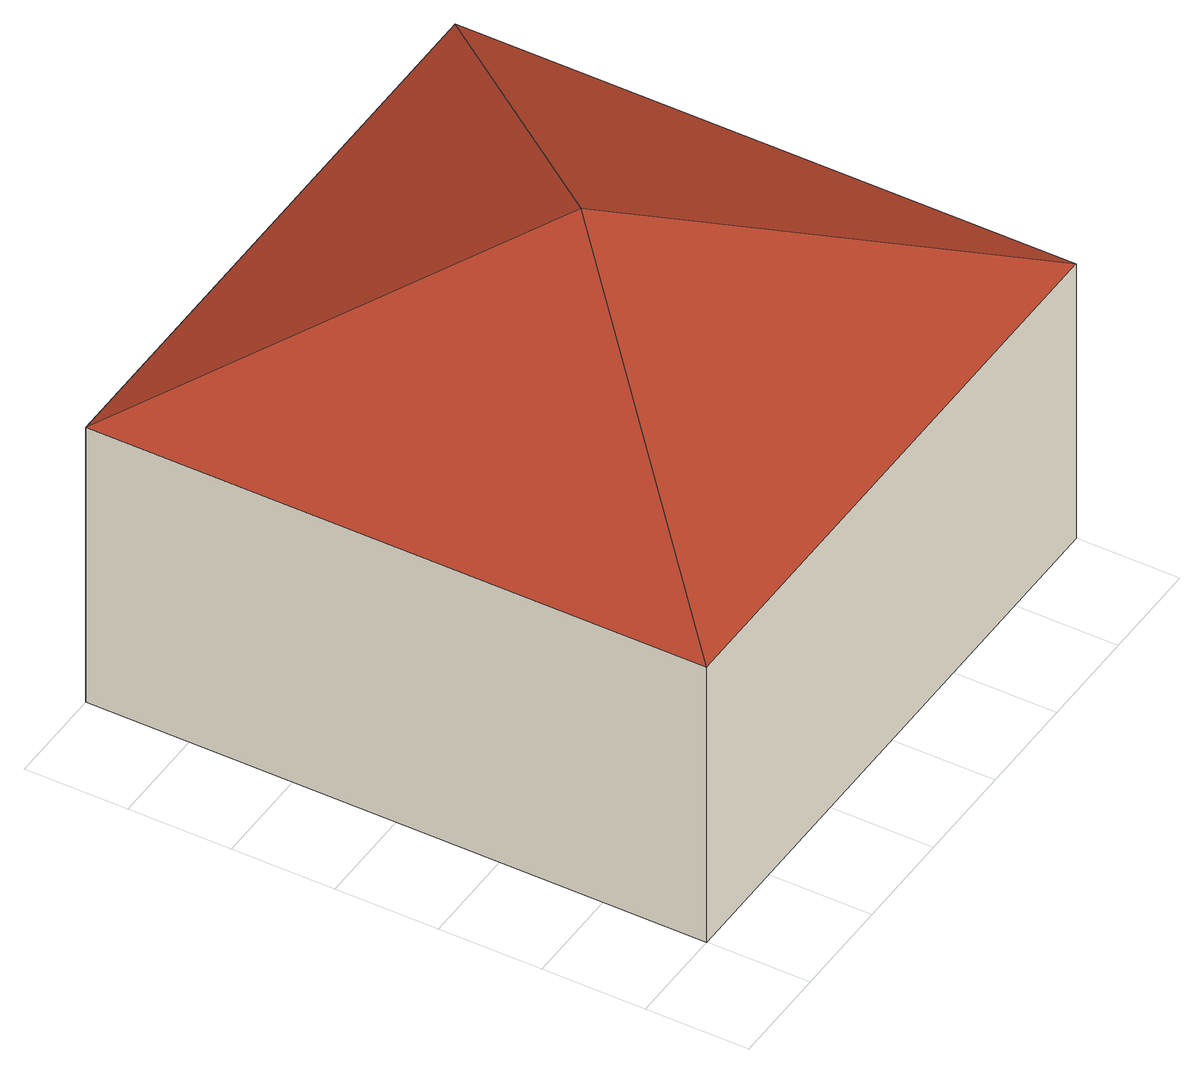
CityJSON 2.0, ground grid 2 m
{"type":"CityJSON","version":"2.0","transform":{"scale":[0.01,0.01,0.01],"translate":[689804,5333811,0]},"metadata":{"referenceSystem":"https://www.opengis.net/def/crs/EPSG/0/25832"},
"CityObjects":{
"building1":{"type":"Building","attributes":{"description":"bldg002_only_lod2 is a building object which has boundaries (GroundSurface, RoofSurface and WallSurface) and linked LOD representation as Solid","name":"Building 02","Height.highReference":"highestRoofEdge","Height.lowReference":"lowestGroundPoint","Height.status":"measured","measuredHeight":9},"geometry":[{"type":"Solid","lod":"2","boundaries":[[[[0,1,2,3]],[[4,5,6]],[[4,6,7]],[[4,8,5]],[[4,7,8]],[[2,7,6,3]],[[1,8,7,2]],[[3,6,5,0]],[[0,5,8,1]]]],"semantics":{"surfaces":[{"type":"GroundSurface"},{"type":"RoofSurface"},{"type":"WallSurface"}],"values":[[0,1,1,1,1,2,2,2,2]]}}]}
},
"vertices":[
[1200,0,0],[1200,1200,0],[0,1200,0],[0,0,0],[600,600,900],[1200,0,600],[0,0,600],[0,1200,600],[1200,1200,600]
]}
